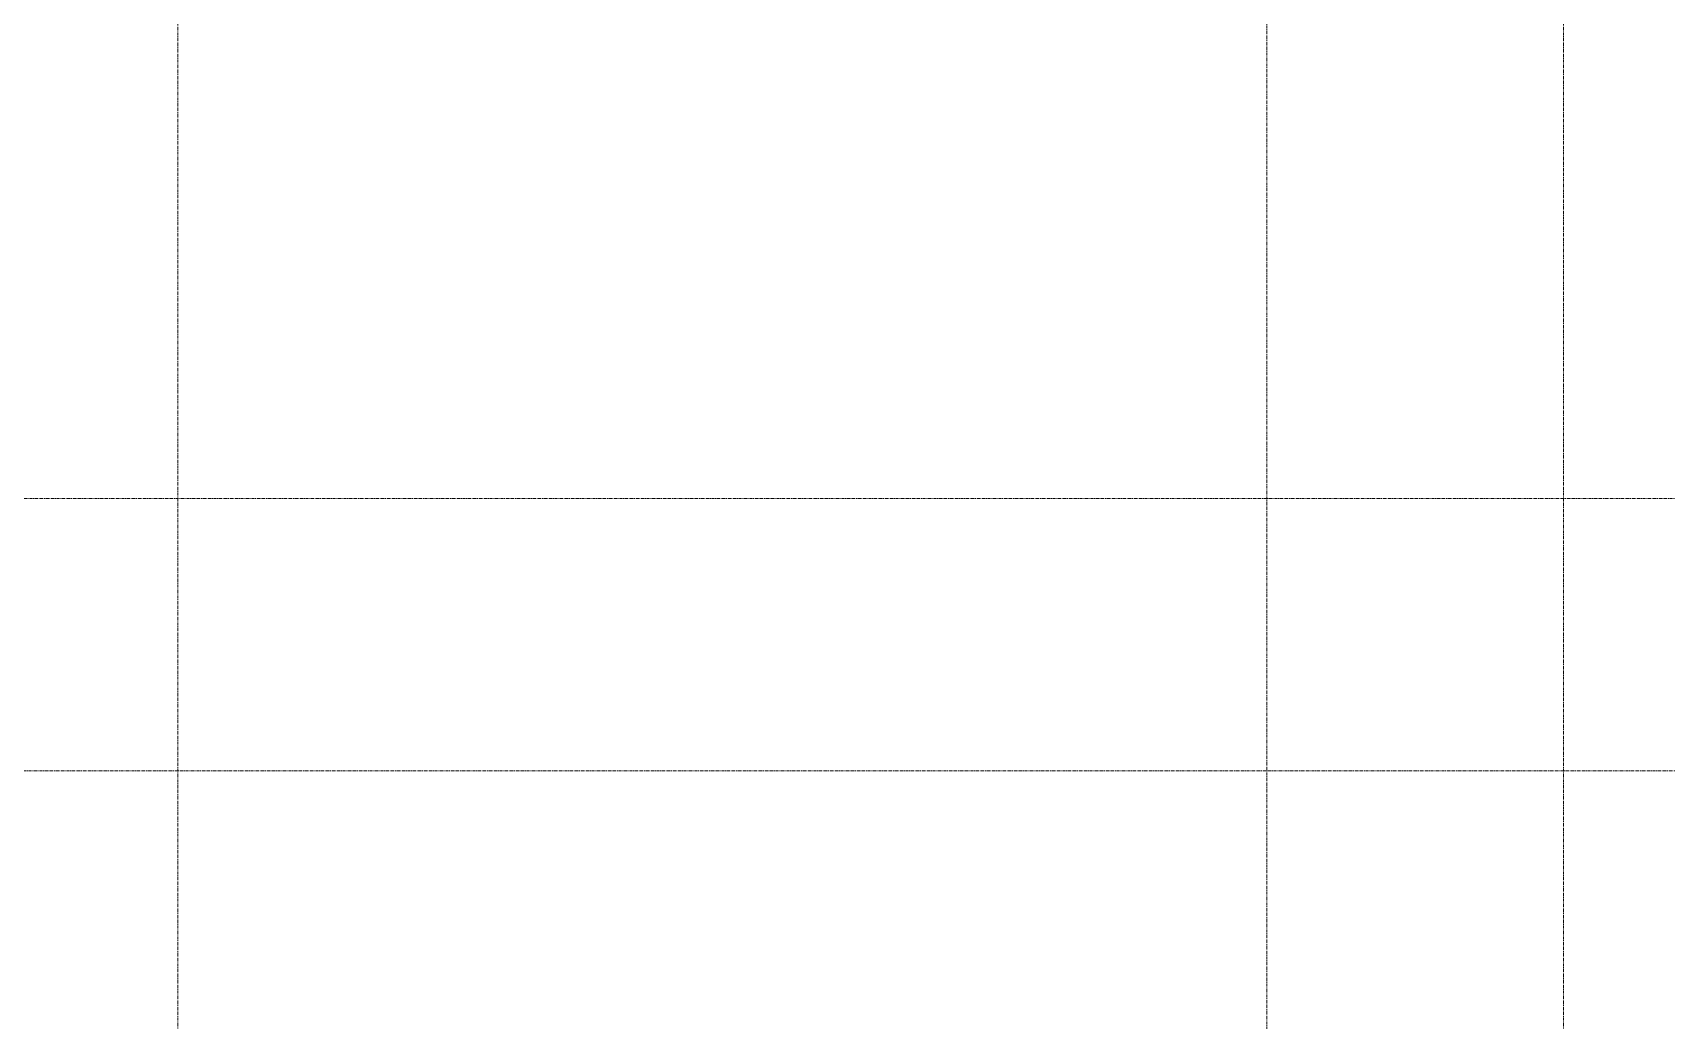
# Model space of a CAD drawing. Header units: inches. Extents: x -3679 to 241, y -496 to 1784.
# Drawn here: x -811.5 to -547.4, y 4.7 to 164.3 of the extents above; entities that cross this region are included whole.
import ezdxf

# ---------------------------------------------------------------- set-up
doc = ezdxf.new("R2010")
doc.units = ezdxf.units.IN
doc.header["$MEASUREMENT"] = 0
doc.linetypes.add('Grid Line', pattern=[0.875, 0.5, -0.125, 0.125, -0.125])
doc.layers.add('S-GRID', color=1, linetype='Continuous', lineweight=9)

msp = doc.modelspace()

# ---------------------------------------------------------------- linework, layer by layer
at = {"layer": 'S-GRID', "linetype": 'Grid Line'}
for p, q in [((-788, 1771.74), (-788, -484.26)), ((-612, -484.26), (-612, 1771.74)), ((-564, 1771.74), (-564, -484.26)), ((228, 89), (-3666.39, 89)), ((-3666.39, 45), (228, 45))]:
    msp.add_line(p, q, dxfattribs=at)

doc.saveas('drawing.dxf')
